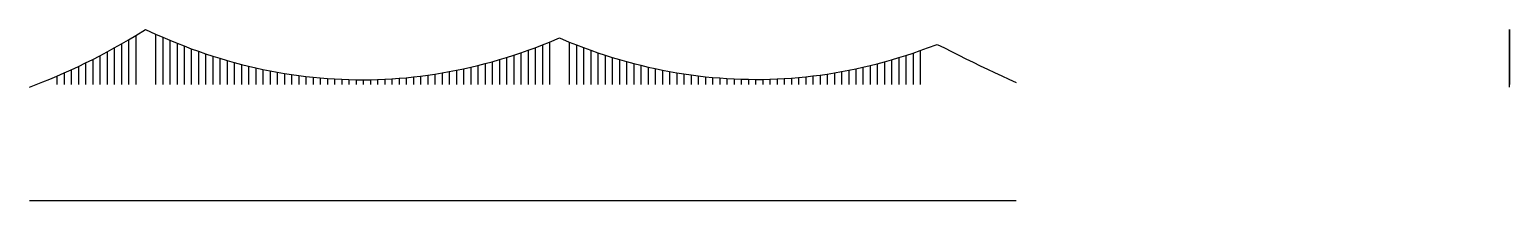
# Model space of a CAD drawing. Header units: metres. Extents: x 0 to 4131, y -279 to 199.
import ezdxf

# ---------------------------------------------------------------- set-up
doc = ezdxf.new("R2010")
doc.units = ezdxf.units.M
doc.layers.add('hanger', color=2, linetype='Continuous')
doc.layers.add('main_cable', color=1, linetype='Continuous')

msp = doc.modelspace()

# ---------------------------------------------------------------- linework, layer by layer
at = {"layer": 'hanger'}
for p, q in [((276.5, 169.8), (276.5, 44.5)), ((296.5, 181.8), (296.5, 44.5)), ((351.5, 186), (351.5, 44.5)), ((371.5, 177.2), (371.5, 44.5)), ((391.5, 168.7), (391.5, 44.5)), ((4131, 186), (4131, 44.5)), ((4131, 181.8), (4131, 44.5)), ((4131, 177.2), (4131, 44.5)), ((4131, 169.8), (4131, 44.5)), ((4131, 168.7), (4131, 44.5)), ((196.5, 125.5), (196.5, 44.5)), ((216.5, 136.1), (216.5, 44.5)), ((236.5, 147), (236.5, 44.5)), ((256.5, 158.3), (256.5, 44.5)), ((411.5, 160.5), (411.5, 44.5)), ((431.5, 152.7), (431.5, 44.5)), ((451.5, 145.1), (451.5, 44.5)), ((471.5, 137.9), (471.5, 44.5)), ((491.5, 131), (491.5, 44.5)), ((511.5, 124.5), (511.5, 44.5)), ((1351.5, 126.9), (1351.5, 44.5)), ((1371.5, 133.6), (1371.5, 44.5)), ((1391.5, 140.6), (1391.5, 44.5)), ((1411.5, 147.9), (1411.5, 44.5)), ((1431.5, 155.6), (1431.5, 44.5)), ((1451.5, 163.6), (1451.5, 44.5)), ((1506.5, 163.6), (1506.5, 44.5)), ((1526.5, 155.7), (1526.5, 44.5)), ((1546.5, 148.1), (1546.5, 44.5)), ((1566.5, 140.8), (1566.5, 44.5)), ((1586.5, 133.8), (1586.5, 44.5)), ((1606.5, 127.1), (1606.5, 44.5)), ((2446.5, 126.3), (2446.5, 44.5)), ((2466.5, 132.9), (2466.5, 44.5)), ((2486.5, 139.9), (2486.5, 44.5)), ((4131, 163.6), (4131, 44.5)), ((4131, 163.6), (4131, 44.5)), ((4131, 160.5), (4131, 44.5)), ((4131, 158.3), (4131, 44.5)), ((4131, 155.7), (4131, 44.5)), ((4131, 155.6), (4131, 44.5)), ((4131, 152.7), (4131, 44.5)), ((4131, 148.1), (4131, 44.5)), ((4131, 147.9), (4131, 44.5)), ((4131, 147), (4131, 44.5)), ((4131, 145.1), (4131, 44.5)), ((4131, 140.8), (4131, 44.5)), ((4131, 140.6), (4131, 44.5)), ((4131, 139.9), (4131, 44.5)), ((4131, 137.9), (4131, 44.5)), ((4131, 136.1), (4131, 44.5)), ((4131, 133.8), (4131, 44.5)), ((4131, 133.6), (4131, 44.5)), ((4131, 132.9), (4131, 44.5)), ((4131, 131), (4131, 44.5)), ((4131, 127.1), (4131, 44.5)), ((4131, 126.9), (4131, 44.5)), ((4131, 126.3), (4131, 44.5)), ((4131, 125.5), (4131, 44.5)), ((4131, 124.5), (4131, 44.5)), ((116.5, 86.3), (116.5, 44.5)), ((136.5, 95.6), (136.5, 44.5)), ((156.5, 105.2), (156.5, 44.5)), ((176.5, 115.2), (176.5, 44.5)), ((531.5, 118.2), (531.5, 44.5)), ((551.5, 112.3), (551.5, 44.5)), ((571.5, 106.6), (571.5, 44.5)), ((591.5, 101.3), (591.5, 44.5)), ((611.5, 96.3), (611.5, 44.5)), ((631.5, 91.6), (631.5, 44.5)), ((651.5, 87.3), (651.5, 44.5)), ((671.5, 83.2), (671.5, 44.5)), ((1191.5, 84.7), (1191.5, 44.5)), ((1211.5, 88.9), (1211.5, 44.5)), ((1231.5, 93.4), (1231.5, 44.5)), ((1251.5, 98.2), (1251.5, 44.5)), ((1271.5, 103.3), (1271.5, 44.5)), ((1291.5, 108.7), (1291.5, 44.5)), ((1311.5, 114.5), (1311.5, 44.5)), ((1331.5, 120.5), (1331.5, 44.5)), ((1626.5, 120.8), (1626.5, 44.5)), ((1646.5, 114.8), (1646.5, 44.5)), ((1666.5, 109.1), (1666.5, 44.5)), ((1686.5, 103.7), (1686.5, 44.5)), ((1706.5, 98.6), (1706.5, 44.5)), ((1726.5, 93.8), (1726.5, 44.5)), ((1746.5, 89.4), (1746.5, 44.5)), ((1766.5, 85.2), (1766.5, 44.5)), ((2286.5, 84.7), (2286.5, 44.5)), ((2306.5, 88.8), (2306.5, 44.5)), ((2326.5, 93.3), (2326.5, 44.5)), ((2346.5, 98), (2346.5, 44.5)), ((2366.5, 103), (2366.5, 44.5)), ((2386.5, 108.4), (2386.5, 44.5)), ((2406.5, 114), (2406.5, 44.5)), ((2426.5, 120), (2426.5, 44.5)), ((4131, 120.8), (4131, 44.5)), ((4131, 120.5), (4131, 44.5)), ((4131, 120), (4131, 44.5)), ((4131, 118.2), (4131, 44.5)), ((4131, 115.2), (4131, 44.5)), ((4131, 114.8), (4131, 44.5)), ((4131, 114.5), (4131, 44.5)), ((4131, 114), (4131, 44.5)), ((4131, 112.3), (4131, 44.5)), ((4131, 109.1), (4131, 44.5)), ((4131, 108.7), (4131, 44.5)), ((4131, 108.4), (4131, 44.5)), ((4131, 106.6), (4131, 44.5)), ((4131, 105.2), (4131, 44.5)), ((4131, 103.7), (4131, 44.5)), ((4131, 103.3), (4131, 44.5)), ((4131, 103), (4131, 44.5)), ((4131, 101.3), (4131, 44.5)), ((4131, 98.6), (4131, 44.5)), ((4131, 98.2), (4131, 44.5)), ((4131, 98), (4131, 44.5)), ((4131, 96.3), (4131, 44.5)), ((4131, 95.6), (4131, 44.5)), ((4131, 93.8), (4131, 44.5)), ((4131, 93.4), (4131, 44.5)), ((4131, 93.3), (4131, 44.5)), ((4131, 91.6), (4131, 44.5)), ((4131, 89.4), (4131, 44.5)), ((4131, 88.9), (4131, 44.5)), ((4131, 88.8), (4131, 44.5)), ((4131, 87.3), (4131, 44.5)), ((4131, 86.3), (4131, 44.5)), ((4131, 85.2), (4131, 44.5)), ((4131, 84.7), (4131, 44.5)), ((4131, 84.7), (4131, 44.5)), ((4131, 83.2), (4131, 44.5)), ((76.5, 68.6), (76.5, 44.5)), ((96.5, 77.2), (96.5, 44.5)), ((691.5, 79.4), (691.5, 44.5)), ((711.5, 76), (711.5, 44.5)), ((731.5, 72.8), (731.5, 44.5)), ((751.5, 70), (751.5, 44.5)), ((771.5, 67.5), (771.5, 44.5)), ((791.5, 65.2), (791.5, 44.5)), ((811.5, 63.3), (811.5, 44.5)), ((831.5, 61.7), (831.5, 44.5)), ((851.5, 60.4), (851.5, 44.5)), ((871.5, 59.4), (871.5, 44.5)), ((891.5, 58.7), (891.5, 44.5)), ((911.5, 58.3), (911.5, 44.5)), ((931.5, 58.2), (931.5, 44.5)), ((951.5, 58.4), (951.5, 44.5)), ((971.5, 58.9), (971.5, 44.5)), ((991.5, 59.7), (991.5, 44.5)), ((1011.5, 60.8), (1011.5, 44.5)), ((1031.5, 62.3), (1031.5, 44.5)), ((1051.5, 64), (1051.5, 44.5)), ((1071.5, 66), (1071.5, 44.5)), ((1091.5, 68.4), (1091.5, 44.5)), ((1111.5, 71), (1111.5, 44.5)), ((1131.5, 74), (1131.5, 44.5)), ((1151.5, 77.2), (1151.5, 44.5)), ((1171.5, 80.8), (1171.5, 44.5)), ((1786.5, 81.4), (1786.5, 44.5)), ((1806.5, 77.9), (1806.5, 44.5)), ((1826.5, 74.6), (1826.5, 44.5)), ((1846.5, 71.7), (1846.5, 44.5)), ((1866.5, 69.1), (1866.5, 44.5)), ((1886.5, 66.8), (1886.5, 44.5)), ((1906.5, 64.8), (1906.5, 44.5)), ((1926.5, 63.1), (1926.5, 44.5)), ((1946.5, 61.7), (1946.5, 44.5)), ((1966.5, 60.6), (1966.5, 44.5)), ((1986.5, 59.9), (1986.5, 44.5)), ((2006.5, 59.4), (2006.5, 44.5)), ((2026.5, 59.2), (2026.5, 44.5)), ((2046.5, 59.3), (2046.5, 44.5)), ((2066.5, 59.8), (2066.5, 44.5)), ((2086.5, 60.5), (2086.5, 44.5)), ((2106.5, 61.6), (2106.5, 44.5)), ((2126.5, 62.9), (2126.5, 44.5)), ((2146.5, 64.6), (2146.5, 44.5)), ((2166.5, 66.5), (2166.5, 44.5)), ((2186.5, 68.8), (2186.5, 44.5)), ((2206.5, 71.4), (2206.5, 44.5)), ((2226.5, 74.2), (2226.5, 44.5)), ((2246.5, 77.4), (2246.5, 44.5)), ((2266.5, 80.9), (2266.5, 44.5)), ((4131, 81.4), (4131, 44.5)), ((4131, 80.9), (4131, 44.5)), ((4131, 80.8), (4131, 44.5)), ((4131, 79.4), (4131, 44.5)), ((4131, 77.9), (4131, 44.5)), ((4131, 77.4), (4131, 44.5)), ((4131, 77.2), (4131, 44.5)), ((4131, 77.2), (4131, 44.5)), ((4131, 76), (4131, 44.5)), ((4131, 74.6), (4131, 44.5)), ((4131, 74.2), (4131, 44.5)), ((4131, 74), (4131, 44.5)), ((4131, 72.8), (4131, 44.5)), ((4131, 71.7), (4131, 44.5)), ((4131, 71.4), (4131, 44.5)), ((4131, 71), (4131, 44.5)), ((4131, 70), (4131, 44.5)), ((4131, 69.1), (4131, 44.5)), ((4131, 68.8), (4131, 44.5)), ((4131, 68.6), (4131, 44.5)), ((4131, 68.4), (4131, 44.5)), ((4131, 67.5), (4131, 44.5)), ((4131, 66.8), (4131, 44.5)), ((4131, 66.5), (4131, 44.5)), ((4131, 66), (4131, 44.5)), ((4131, 65.2), (4131, 44.5)), ((4131, 64.8), (4131, 44.5)), ((4131, 64.6), (4131, 44.5)), ((4131, 64), (4131, 44.5)), ((4131, 63.3), (4131, 44.5)), ((4131, 63.1), (4131, 44.5)), ((4131, 62.9), (4131, 44.5)), ((4131, 62.3), (4131, 44.5)), ((4131, 61.7), (4131, 44.5)), ((4131, 61.7), (4131, 44.5)), ((4131, 61.6), (4131, 44.5)), ((4131, 60.8), (4131, 44.5)), ((4131, 60.6), (4131, 44.5)), ((4131, 60.5), (4131, 44.5)), ((4131, 60.4), (4131, 44.5)), ((4131, 59.9), (4131, 44.5)), ((4131, 59.8), (4131, 44.5)), ((4131, 59.7), (4131, 44.5)), ((4131, 59.4), (4131, 44.5)), ((4131, 59.4), (4131, 44.5)), ((4131, 59.3), (4131, 44.5)), ((4131, 59.2), (4131, 44.5)), ((4131, 58.9), (4131, 44.5)), ((4131, 58.7), (4131, 44.5)), ((4131, 58.4), (4131, 44.5)), ((4131, 58.3), (4131, 44.5)), ((4131, 58.2), (4131, 44.5)), ((76.5, -279.4), (76.5, -279.4)), ((96.5, -279.4), (96.5, -279.4)), ((116.5, -279.4), (116.5, -279.4)), ((136.5, -279.4), (136.5, -279.4)), ((156.5, -279.4), (156.5, -279.4)), ((176.5, -279.4), (176.5, -279.4)), ((196.5, -279.4), (196.5, -279.4)), ((216.5, -279.4), (216.5, -279.4)), ((236.5, -279.4), (236.5, -279.4)), ((256.5, -279.4), (256.5, -279.4)), ((276.5, -279.4), (276.5, -279.4)), ((296.5, -279.4), (296.5, -279.4)), ((351.5, -279.4), (351.5, -279.4)), ((371.5, -279.4), (371.5, -279.4)), ((391.5, -279.4), (391.5, -279.4)), ((411.5, -279.4), (411.5, -279.4)), ((431.5, -279.4), (431.5, -279.4)), ((451.5, -279.4), (451.5, -279.4)), ((471.5, -279.4), (471.5, -279.4)), ((491.5, -279.4), (491.5, -279.4)), ((511.5, -279.4), (511.5, -279.4)), ((531.5, -279.4), (531.5, -279.4)), ((551.5, -279.4), (551.5, -279.4)), ((571.5, -279.4), (571.5, -279.4)), ((591.5, -279.4), (591.5, -279.4)), ((611.5, -279.4), (611.5, -279.4)), ((631.5, -279.4), (631.5, -279.4)), ((651.5, -279.4), (651.5, -279.4)), ((671.5, -279.4), (671.5, -279.4)), ((691.5, -279.4), (691.5, -279.4)), ((711.5, -279.4), (711.5, -279.4)), ((731.5, -279.4), (731.5, -279.4)), ((751.5, -279.4), (751.5, -279.4)), ((771.5, -279.4), (771.5, -279.4)), ((791.5, -279.4), (791.5, -279.4)), ((811.5, -279.4), (811.5, -279.4)), ((831.5, -279.4), (831.5, -279.4)), ((851.5, -279.4), (851.5, -279.4)), ((871.5, -279.4), (871.5, -279.4)), ((891.5, -279.4), (891.5, -279.4)), ((911.5, -279.4), (911.5, -279.4)), ((931.5, -279.4), (931.5, -279.4)), ((951.5, -279.4), (951.5, -279.4)), ((971.5, -279.4), (971.5, -279.4)), ((991.5, -279.4), (991.5, -279.4)), ((1011.5, -279.4), (1011.5, -279.4)), ((1031.5, -279.4), (1031.5, -279.4)), ((1051.5, -279.4), (1051.5, -279.4)), ((1071.5, -279.4), (1071.5, -279.4)), ((1091.5, -279.4), (1091.5, -279.4)), ((1111.5, -279.4), (1111.5, -279.4)), ((1131.5, -279.4), (1131.5, -279.4)), ((1151.5, -279.4), (1151.5, -279.4)), ((1171.5, -279.4), (1171.5, -279.4)), ((1191.5, -279.4), (1191.5, -279.4)), ((1211.5, -279.4), (1211.5, -279.4)), ((1231.5, -279.4), (1231.5, -279.4)), ((1251.5, -279.4), (1251.5, -279.4)), ((1271.5, -279.4), (1271.5, -279.4)), ((1291.5, -279.4), (1291.5, -279.4)), ((1311.5, -279.4), (1311.5, -279.4)), ((1331.5, -279.4), (1331.5, -279.4)), ((1351.5, -279.4), (1351.5, -279.4)), ((1371.5, -279.4), (1371.5, -279.4)), ((1391.5, -279.4), (1391.5, -279.4)), ((1411.5, -279.4), (1411.5, -279.4)), ((1431.5, -279.4), (1431.5, -279.4)), ((1451.5, -279.4), (1451.5, -279.4)), ((1506.5, -279.4), (1506.5, -279.4)), ((1526.5, -279.4), (1526.5, -279.4)), ((1546.5, -279.4), (1546.5, -279.4)), ((1566.5, -279.4), (1566.5, -279.4)), ((1586.5, -279.4), (1586.5, -279.4)), ((1606.5, -279.4), (1606.5, -279.4)), ((1626.5, -279.4), (1626.5, -279.4)), ((1646.5, -279.4), (1646.5, -279.4)), ((1666.5, -279.4), (1666.5, -279.4)), ((1686.5, -279.4), (1686.5, -279.4)), ((1706.5, -279.4), (1706.5, -279.4)), ((1726.5, -279.4), (1726.5, -279.4)), ((1746.5, -279.4), (1746.5, -279.4)), ((1766.5, -279.4), (1766.5, -279.4)), ((1786.5, -279.4), (1786.5, -279.4)), ((1806.5, -279.4), (1806.5, -279.4)), ((1826.5, -279.4), (1826.5, -279.4)), ((1846.5, -279.4), (1846.5, -279.4)), ((1866.5, -279.4), (1866.5, -279.4)), ((1886.5, -279.4), (1886.5, -279.4)), ((1906.5, -279.4), (1906.5, -279.4)), ((1926.5, -279.4), (1926.5, -279.4)), ((1946.5, -279.4), (1946.5, -279.4)), ((1966.5, -279.4), (1966.5, -279.4)), ((1986.5, -279.4), (1986.5, -279.4)), ((2006.5, -279.4), (2006.5, -279.4)), ((2026.5, -279.4), (2026.5, -279.4)), ((2046.5, -279.4), (2046.5, -279.4)), ((2066.5, -279.4), (2066.5, -279.4)), ((2086.5, -279.4), (2086.5, -279.4)), ((2106.5, -279.4), (2106.5, -279.4)), ((2126.5, -279.4), (2126.5, -279.4)), ((2146.5, -279.4), (2146.5, -279.4)), ((2166.5, -279.4), (2166.5, -279.4)), ((2186.5, -279.4), (2186.5, -279.4)), ((2206.5, -279.4), (2206.5, -279.4)), ((2226.5, -279.4), (2226.5, -279.4)), ((2246.5, -279.4), (2246.5, -279.4)), ((2266.5, -279.4), (2266.5, -279.4)), ((2286.5, -279.4), (2286.5, -279.4)), ((2306.5, -279.4), (2306.5, -279.4)), ((2326.5, -279.4), (2326.5, -279.4)), ((2346.5, -279.4), (2346.5, -279.4)), ((2366.5, -279.4), (2366.5, -279.4)), ((2386.5, -279.4), (2386.5, -279.4)), ((2406.5, -279.4), (2406.5, -279.4)), ((2426.5, -279.4), (2426.5, -279.4)), ((2446.5, -279.4), (2446.5, -279.4)), ((2466.5, -279.4), (2466.5, -279.4)), ((2486.5, -279.4), (2486.5, -279.4))]:
    msp.add_line(p, q, dxfattribs=at)
at = {"layer": 'main_cable'}
for points in [[(0, 37), (36.5, 51.9), (56.5, 60.2), (76.5, 68.6), (96.5, 77.2), (116.5, 86.3), (136.5, 95.6), (156.5, 105.2), (176.5, 115.2), (196.5, 125.5), (216.5, 136.1), (236.5, 147), (256.5, 158.3), (276.5, 169.8), (296.5, 181.8), (324, 198.6), (351.5, 186), (371.5, 177.2), (391.5, 168.7), (411.5, 160.5), (431.5, 152.7), (451.5, 145.1), (471.5, 137.9), (491.5, 131), (511.5, 124.5), (531.5, 118.2), (551.5, 112.3), (571.5, 106.6), (591.5, 101.3), (611.5, 96.3), (631.5, 91.6), (651.5, 87.3), (671.5, 83.2), (691.5, 79.4), (711.5, 76), (731.5, 72.8), (751.5, 70), (771.5, 67.5), (791.5, 65.2), (811.5, 63.3), (831.5, 61.7), (851.5, 60.4), (871.5, 59.4), (891.5, 58.7), (911.5, 58.3), (931.5, 58.2), (951.5, 58.4), (971.5, 58.9), (991.5, 59.7), (1011.5, 60.8), (1031.5, 62.3), (1051.5, 64), (1071.5, 66), (1091.5, 68.4), (1111.5, 71), (1131.5, 74), (1151.5, 77.2), (1171.5, 80.8), (1191.5, 84.7), (1211.5, 88.9), (1231.5, 93.4), (1251.5, 98.2), (1271.5, 103.3), (1291.5, 108.7), (1311.5, 114.5), (1331.5, 120.5), (1351.5, 126.9), (1371.5, 133.6), (1391.5, 140.6), (1411.5, 147.9), (1431.5, 155.6), (1451.5, 163.6), (1479, 175), (1506.5, 163.6), (1526.5, 155.7), (1546.5, 148.1), (1566.5, 140.8), (1586.5, 133.8), (1606.5, 127.1), (1626.5, 120.8), (1646.5, 114.8), (1666.5, 109.1), (1686.5, 103.7), (1706.5, 98.6), (1726.5, 93.8), (1746.5, 89.4), (1766.5, 85.2), (1786.5, 81.4), (1806.5, 77.9), (1826.5, 74.6), (1846.5, 71.7), (1866.5, 69.1), (1886.5, 66.8), (1906.5, 64.8), (1926.5, 63.1), (1946.5, 61.7), (1966.5, 60.6), (1986.5, 59.9), (2006.5, 59.4), (2026.5, 59.2), (2046.5, 59.3), (2066.5, 59.8), (2086.5, 60.5), (2106.5, 61.6), (2126.5, 62.9), (2146.5, 64.6), (2166.5, 66.5), (2186.5, 68.8), (2206.5, 71.4), (2226.5, 74.2), (2246.5, 77.4), (2266.5, 80.9), (2286.5, 84.7), (2306.5, 88.8), (2326.5, 93.3), (2346.5, 98), (2366.5, 103), (2386.5, 108.4), (2406.5, 114), (2426.5, 120), (2446.5, 126.3), (2466.5, 132.9), (2486.5, 139.9), (2506.5, 147.1), (2534, 157.2), (2554, 147), (2574, 136.9), (2594, 126.9), (2614, 117), (2634, 107.1), (2654, 97.4), (2674, 87.8), (2694, 78.2), (2714, 68.8), (2734, 59.5), (2754, 50.2)], [(4131, 37), (4131, 51.9), (4131, 60.2), (4131, 68.6), (4131, 77.2), (4131, 86.3), (4131, 95.6), (4131, 105.2), (4131, 115.2), (4131, 125.5), (4131, 136.1), (4131, 147), (4131, 158.3), (4131, 169.8), (4131, 181.8), (4131, 198.6), (4131, 186), (4131, 177.2), (4131, 168.7), (4131, 160.5), (4131, 152.7), (4131, 145.1), (4131, 137.9), (4131, 131), (4131, 124.5), (4131, 118.2), (4131, 112.3), (4131, 106.6), (4131, 101.3), (4131, 96.3), (4131, 91.6), (4131, 87.3), (4131, 83.2), (4131, 79.4), (4131, 76), (4131, 72.8), (4131, 70), (4131, 67.5), (4131, 65.2), (4131, 63.3), (4131, 61.7), (4131, 60.4), (4131, 59.4), (4131, 58.7), (4131, 58.3), (4131, 58.2), (4131, 58.4), (4131, 58.9), (4131, 59.7), (4131, 60.8), (4131, 62.3), (4131, 64), (4131, 66), (4131, 68.4), (4131, 71), (4131, 74), (4131, 77.2), (4131, 80.8), (4131, 84.7), (4131, 88.9), (4131, 93.4), (4131, 98.2), (4131, 103.3), (4131, 108.7), (4131, 114.5), (4131, 120.5), (4131, 126.9), (4131, 133.6), (4131, 140.6), (4131, 147.9), (4131, 155.6), (4131, 163.6), (4131, 175), (4131, 163.6), (4131, 155.7), (4131, 148.1), (4131, 140.8), (4131, 133.8), (4131, 127.1), (4131, 120.8), (4131, 114.8), (4131, 109.1), (4131, 103.7), (4131, 98.6), (4131, 93.8), (4131, 89.4), (4131, 85.2), (4131, 81.4), (4131, 77.9), (4131, 74.6), (4131, 71.7), (4131, 69.1), (4131, 66.8), (4131, 64.8), (4131, 63.1), (4131, 61.7), (4131, 60.6), (4131, 59.9), (4131, 59.4), (4131, 59.2), (4131, 59.3), (4131, 59.8), (4131, 60.5), (4131, 61.6), (4131, 62.9), (4131, 64.6), (4131, 66.5), (4131, 68.8), (4131, 71.4), (4131, 74.2), (4131, 77.4), (4131, 80.9), (4131, 84.7), (4131, 88.8), (4131, 93.3), (4131, 98), (4131, 103), (4131, 108.4), (4131, 114), (4131, 120), (4131, 126.3), (4131, 132.9), (4131, 139.9), (4131, 147.1), (4131, 157.2), (4131, 147), (4131, 136.9), (4131, 126.9), (4131, 117), (4131, 107.1), (4131, 97.4), (4131, 87.8), (4131, 78.2), (4131, 68.8), (4131, 59.5), (4131, 50.2)], [(0, -279.4), (36.5, -279.4), (56.5, -279.4), (76.5, -279.4), (96.5, -279.4), (116.5, -279.4), (136.5, -279.4), (156.5, -279.4), (176.5, -279.4), (196.5, -279.4), (216.5, -279.4), (236.5, -279.4), (256.5, -279.4), (276.5, -279.4), (296.5, -279.4), (324, -279.4), (351.5, -279.4), (371.5, -279.4), (391.5, -279.4), (411.5, -279.4), (431.5, -279.4), (451.5, -279.4), (471.5, -279.4), (491.5, -279.4), (511.5, -279.4), (531.5, -279.4), (551.5, -279.4), (571.5, -279.4), (591.5, -279.4), (611.5, -279.4), (631.5, -279.4), (651.5, -279.4), (671.5, -279.4), (691.5, -279.4), (711.5, -279.4), (731.5, -279.4), (751.5, -279.4), (771.5, -279.4), (791.5, -279.4), (811.5, -279.4), (831.5, -279.4), (851.5, -279.4), (871.5, -279.4), (891.5, -279.4), (911.5, -279.4), (931.5, -279.4), (951.5, -279.4), (971.5, -279.4), (991.5, -279.4), (1011.5, -279.4), (1031.5, -279.4), (1051.5, -279.4), (1071.5, -279.4), (1091.5, -279.4), (1111.5, -279.4), (1131.5, -279.4), (1151.5, -279.4), (1171.5, -279.4), (1191.5, -279.4), (1211.5, -279.4), (1231.5, -279.4), (1251.5, -279.4), (1271.5, -279.4), (1291.5, -279.4), (1311.5, -279.4), (1331.5, -279.4), (1351.5, -279.4), (1371.5, -279.4), (1391.5, -279.4), (1411.5, -279.4), (1431.5, -279.4), (1451.5, -279.4), (1479, -279.4), (1506.5, -279.4), (1526.5, -279.4), (1546.5, -279.4), (1566.5, -279.4), (1586.5, -279.4), (1606.5, -279.4), (1626.5, -279.4), (1646.5, -279.4), (1666.5, -279.4), (1686.5, -279.4), (1706.5, -279.4), (1726.5, -279.4), (1746.5, -279.4), (1766.5, -279.4), (1786.5, -279.4), (1806.5, -279.4), (1826.5, -279.4), (1846.5, -279.4), (1866.5, -279.4), (1886.5, -279.4), (1906.5, -279.4), (1926.5, -279.4), (1946.5, -279.4), (1966.5, -279.4), (1986.5, -279.4), (2006.5, -279.4), (2026.5, -279.4), (2046.5, -279.4), (2066.5, -279.4), (2086.5, -279.4), (2106.5, -279.4), (2126.5, -279.4), (2146.5, -279.4), (2166.5, -279.4), (2186.5, -279.4), (2206.5, -279.4), (2226.5, -279.4), (2246.5, -279.4), (2266.5, -279.4), (2286.5, -279.4), (2306.5, -279.4), (2326.5, -279.4), (2346.5, -279.4), (2366.5, -279.4), (2386.5, -279.4), (2406.5, -279.4), (2426.5, -279.4), (2446.5, -279.4), (2466.5, -279.4), (2486.5, -279.4), (2506.5, -279.4), (2534, -279.4), (2554, -279.4), (2574, -279.4), (2594, -279.4), (2614, -279.4), (2634, -279.4), (2654, -279.4), (2674, -279.4), (2694, -279.4), (2714, -279.4), (2734, -279.4), (2754, -279.4)]]:
    msp.add_lwpolyline(points, dxfattribs=at)

doc.saveas('drawing.dxf')
